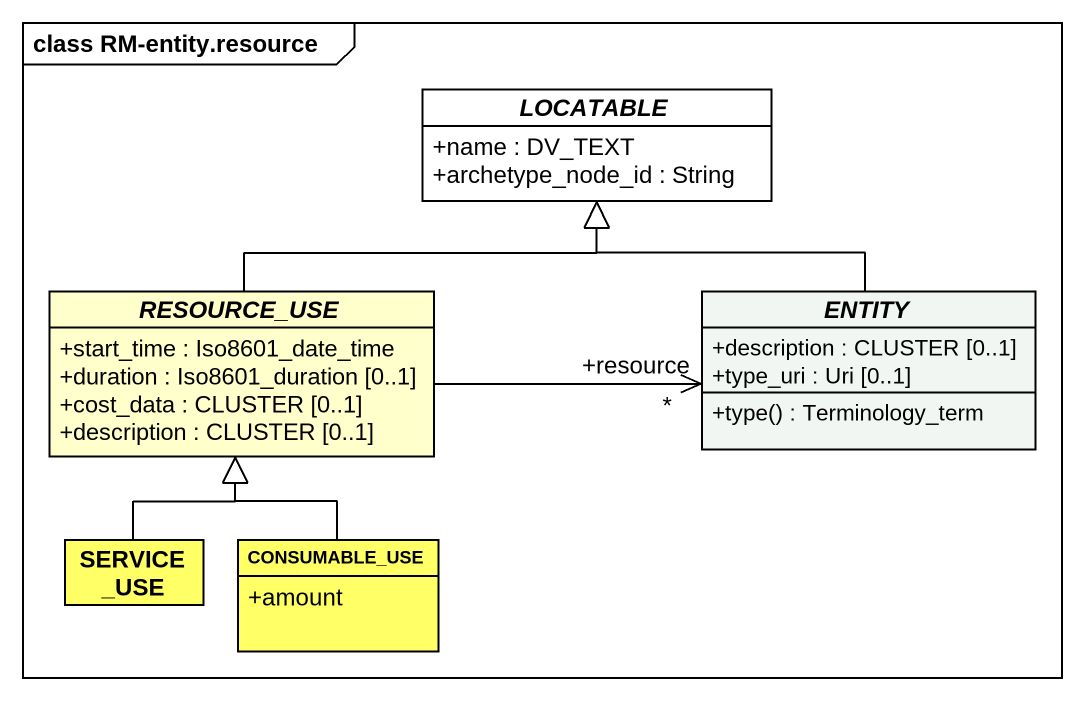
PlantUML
@startuml
mainframe class RM-entity.resource
hide circle
hide empty members
skinparam classAttributeIconSize 0
abstract class LOCATABLE #FFFFFF {
  +name : DV_TEXT
  +archetype_node_id : String
}
abstract class RESOURCE_USE #FFFFCC {
  +start_time : Iso8601_date_time
  +duration : Iso8601_duration [0..1]
  +cost_data : CLUSTER [0..1]
  +description : CLUSTER [0..1]
}
abstract class "ENTITY" as ENTITY_ #F2F6F3 {
  +description : CLUSTER [0..1]
  +type_uri : Uri [0..1]
  +type() : Terminology_term
}
class SERVICE_USE #FFFF66
class CONSUMABLE_USE #FFFF66 {
  +amount
}
RESOURCE_USE -up-|> LOCATABLE
RESOURCE_USE -right-> "+resource\n*" ENTITY_
ENTITY_ -up-|> LOCATABLE
SERVICE_USE -up-|> RESOURCE_USE
CONSUMABLE_USE -up-|> RESOURCE_USE
@enduml
